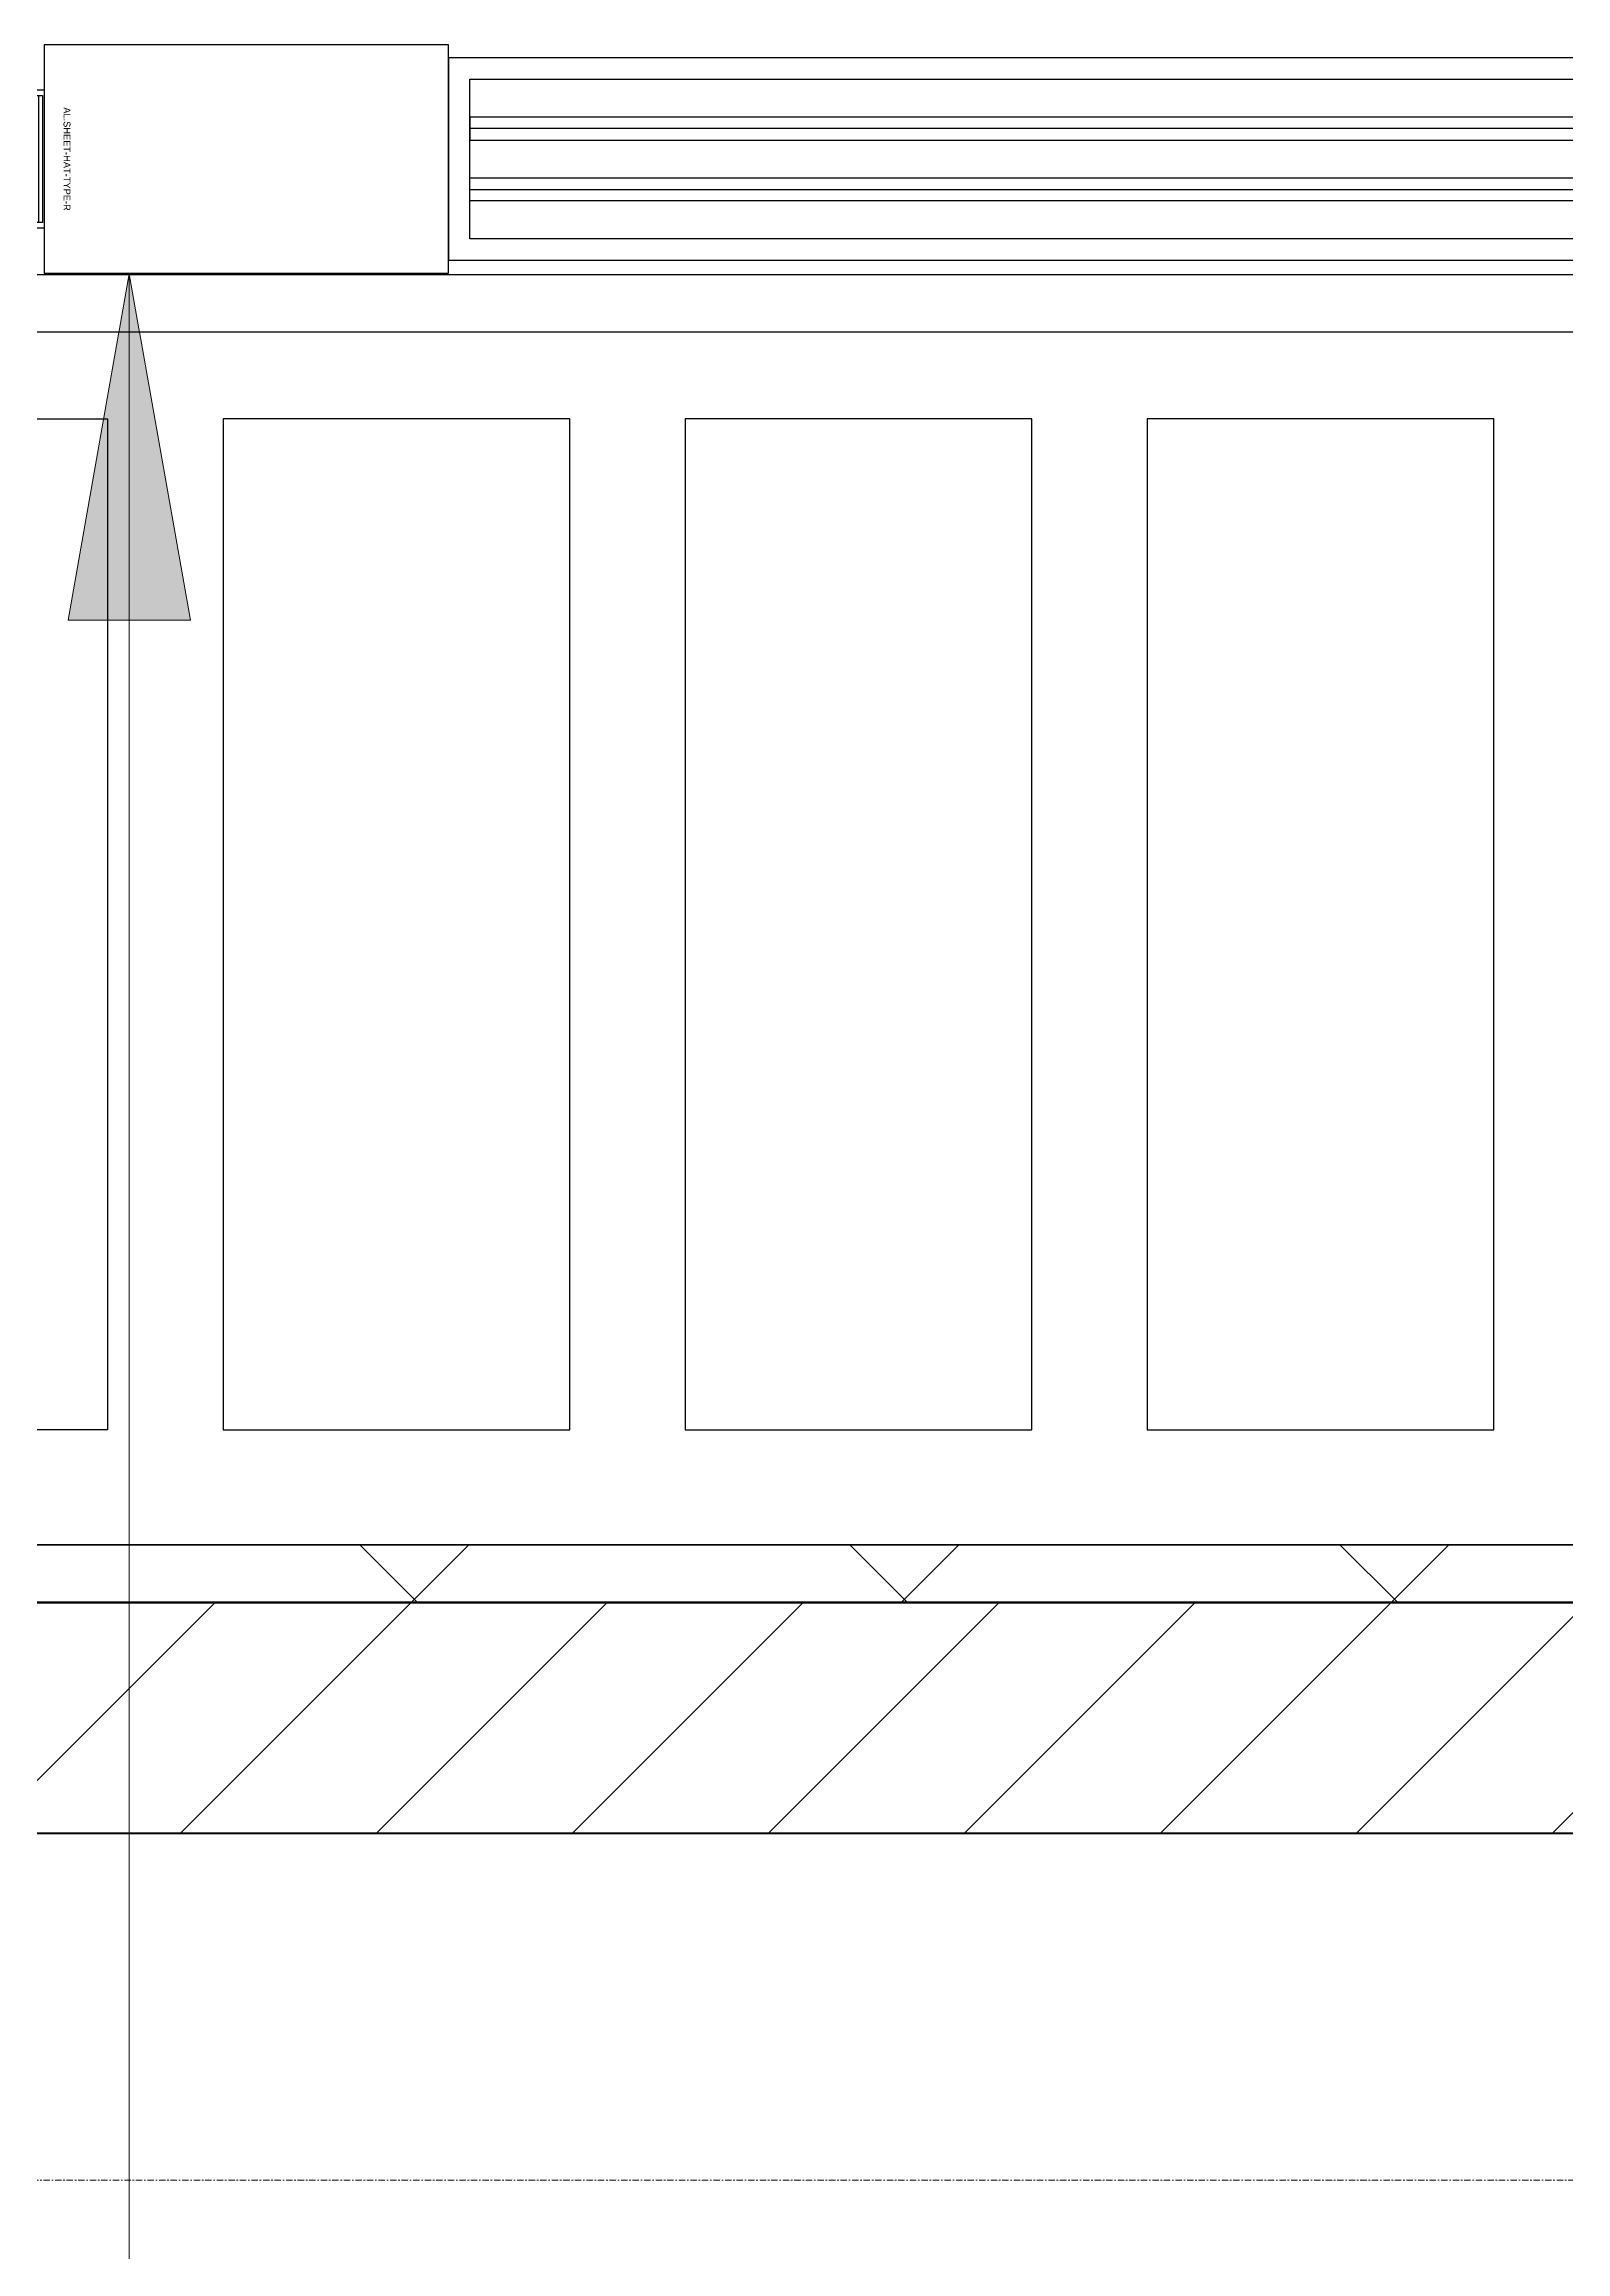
# Model space of a CAD drawing. Header units: millimetres. Extents: x -853432 to -773672, y -18171 to 22484.
# Drawn here: x -840787 to -839470, y -4383 to -2472 of the extents above; entities that cross this region are included whole.
import ezdxf
from ezdxf.enums import TextEntityAlignment as Align
from ezdxf.xclip import XClip

# ---------------------------------------------------------------- set-up
doc = ezdxf.new("R2010")
doc.units = ezdxf.units.MM
doc.header["$XCLIPFRAME"] = 0
doc.linetypes.add('DPA_Grid _ Level 100', pattern=[10, 5.5, -1.6, 1.3, -1.6])
for name, color, linetype in [('000 - WIPEOUT', 250, 'Continuous'), ('001 - ASCESSORIES', 251, 'Continuous'), ('A04_TUBE SERIES', 2, 'Continuous'), ('A11_ALU.SOLID SHEET', 2, 'Continuous')]:
    doc.layers.add(name, color=color, linetype=linetype)
for name, color, linetype, lineweight in [('A-WALL', 5, 'Continuous', 35), ('A-WALL-FNSH', 2, 'Continuous', 35), ('A-WALL-PATT', 1, 'Continuous', 35), ('G-ANNO-TEXT', 3, 'Continuous', 9), ('S-GRID', 251, 'Continuous', 9)]:
    doc.layers.add(name, color=color, linetype=linetype, lineweight=lineweight)

# ---------------------------------------------------------------- blocks, each defined once
blk = doc.blocks.new('*U2464')
at = {"layer": 'S-GRID', "linetype": 'DPA_Grid _ Level 100'}
blk.add_line((57000, -7900), (-16649.5, -7900), dxfattribs=at)
blk = doc.blocks.new('*U881')
at = {"layer": '001 - ASCESSORIES', "color": 0, "linetype": 'ByBlock'}
blk.add_lwpolyline([(800, 87.5), (-800, 87.5), (-800, -87.5), (800, -87.5)], close=True, dxfattribs=at)
at = {"layer": '001 - ASCESSORIES', "linetype": 'ByBlock'}
for points in [[(-781.5, 69), (781.5, 69), (781.5, -69), (-781.5, -69)], [(781.5, 36.3), (-781.5, 36.3), (-781.5, 16.3), (781.5, 16.3)], [(-781.5, -16.3), (781.5, -16.3), (781.5, -36.3), (-781.5, -36.3)]]:
    blk.add_lwpolyline(points, close=True, dxfattribs=at)
for points in [[(781.5, 26.3), (-781.5, 26.3)], [(-781.5, -26.3), (781.5, -26.3)]]:
    blk.add_lwpolyline(points, dxfattribs=at)
blk = doc.blocks.new('*U880')
at = {"layer": 'A11_ALU.SOLID SHEET', "color": 0}
blk.add_lwpolyline([(350, -98.8), (350, 98.8), (0, 98.8), (0, -98.8)], close=True, dxfattribs=at)
at = {"layer": 'Defpoints', "color": 250}
blk.add_point((0, 0), dxfattribs=at)
blk.add_text('AL.SHEET-HAT-TYPE-R', height=6, rotation=270, dxfattribs=at).set_placement((15, 0), align=Align.BOTTOM_CENTER)
blk = doc.blocks.new('*U870')
at = {"color": 1}
blk.add_wipeout([(600, -60), (-600, -60), (-600, 60), (600, 60)], dxfattribs=at).dxf.layer = '000 - WIPEOUT'
at = {"layer": '001 - ASCESSORIES', "color": 0}
blk.add_lwpolyline([(600, -60), (-600, -60), (-600, 60), (600, 60)], close=True, dxfattribs=at)
at = {"layer": '001 - ASCESSORIES'}
for points in [[(-593.5, -55), (-598.5, -55), (-598.5, 55), (-593.5, 55)], [(595, -55), (-595, -55), (-595, 55), (595, 55)], [(-558.8, -55), (-553.8, -55), (-553.8, 55), (-558.8, 55)], [(-514, -55), (-519, -55), (-519, 55), (-514, 55)], [(-479.3, -55), (-474.3, -55), (-474.3, 55), (-479.3, 55)], [(-434.6, -55), (-439.6, -55), (-439.6, 55), (-434.6, 55)], [(-399.8, -55), (-394.8, -55), (-394.8, 55), (-399.8, 55)], [(-355.1, -55), (-360.1, -55), (-360.1, 55), (-355.1, 55)], [(-320.4, -55), (-315.4, -55), (-315.4, 55), (-320.4, 55)], [(-275.6, -55), (-280.6, -55), (-280.6, 55), (-275.6, 55)], [(-240.9, -55), (-235.9, -55), (-235.9, 55), (-240.9, 55)], [(-196.2, -55), (-201.2, -55), (-201.2, 55), (-196.2, 55)], [(-161.4, -55), (-156.4, -55), (-156.4, 55), (-161.4, 55)], [(-116.7, -55), (-121.7, -55), (-121.7, 55), (-116.7, 55)], [(-82, -55), (-77, -55), (-77, 55), (-82, 55)], [(-37.2, -55), (-42.2, -55), (-42.2, 55), (-37.2, 55)], [(-2.5, -55), (2.5, -55), (2.5, 55), (-2.5, 55)], [(42.2, -55), (37.2, -55), (37.2, 55), (42.2, 55)], [(77, -55), (82, -55), (82, 55), (77, 55)], [(121.7, -55), (116.7, -55), (116.7, 55), (121.7, 55)], [(156.4, -55), (161.4, -55), (161.4, 55), (156.4, 55)], [(201.2, -55), (196.2, -55), (196.2, 55), (201.2, 55)], [(235.9, -55), (240.9, -55), (240.9, 55), (235.9, 55)], [(280.6, -55), (275.6, -55), (275.6, 55), (280.6, 55)], [(315.4, -55), (320.4, -55), (320.4, 55), (315.4, 55)], [(360.1, -55), (355.1, -55), (355.1, 55), (360.1, 55)], [(394.8, -55), (399.8, -55), (399.8, 55), (394.8, 55)], [(439.6, -55), (434.6, -55), (434.6, 55), (439.6, 55)], [(474.3, -55), (479.3, -55), (479.3, 55), (474.3, 55)], [(519, -55), (514, -55), (514, 55), (519, 55)], [(553.8, -55), (558.8, -55), (558.8, 55), (553.8, 55)], [(598.5, -55), (593.5, -55), (593.5, 55), (598.5, 55)]]:
    blk.add_lwpolyline(points, close=True, dxfattribs=at)
for points in [[(-593.5, 10), (-558.8, 10)], [(-553.8, 10), (-519, 10)], [(-514, 10), (-479.3, 10)], [(-474.3, 10), (-439.6, 10)], [(-434.6, 10), (-399.8, 10)], [(-394.8, 10), (-360.1, 10)], [(-355.1, 10), (-320.4, 10)], [(-315.4, 10), (-280.6, 10)], [(-275.6, 10), (-240.9, 10)], [(-235.9, 10), (-201.2, 10)], [(-196.2, 10), (-161.4, 10)], [(-156.4, 10), (-121.7, 10)], [(-116.7, 10), (-82, 10)], [(-77, 10), (-42.2, 10)], [(-37.2, 10), (-2.5, 10)], [(2.5, 10), (37.2, 10)], [(42.2, 10), (77, 10)], [(82, 10), (116.7, 10)], [(121.7, 10), (156.4, 10)], [(161.4, 10), (196.2, 10)], [(201.2, 10), (235.9, 10)], [(240.9, 10), (275.6, 10)], [(280.6, 10), (315.4, 10)], [(320.4, 10), (355.1, 10)], [(360.1, 10), (394.8, 10)], [(399.8, 10), (434.6, 10)], [(439.6, 10), (474.3, 10)], [(479.3, 10), (514, 10)], [(519, 10), (553.8, 10)], [(558.8, 10), (593.5, 10)], [(-593.5, -10), (-558.8, -10)], [(-553.8, -10), (-519, -10)], [(-514, -10), (-479.3, -10)], [(-474.3, -10), (-439.6, -10)], [(-434.6, -10), (-399.8, -10)], [(-394.8, -10), (-360.1, -10)], [(-355.1, -10), (-320.4, -10)], [(-315.4, -10), (-280.6, -10)], [(-275.6, -10), (-240.9, -10)], [(-235.9, -10), (-201.2, -10)], [(-196.2, -10), (-161.4, -10)], [(-156.4, -10), (-121.7, -10)], [(-116.7, -10), (-82, -10)], [(-77, -10), (-42.2, -10)], [(-37.2, -10), (-2.5, -10)], [(2.5, -10), (37.2, -10)], [(42.2, -10), (77, -10)], [(82, -10), (116.7, -10)], [(121.7, -10), (156.4, -10)], [(161.4, -10), (196.2, -10)], [(201.2, -10), (235.9, -10)], [(240.9, -10), (275.6, -10)], [(280.6, -10), (315.4, -10)], [(320.4, -10), (355.1, -10)], [(360.1, -10), (394.8, -10)], [(399.8, -10), (434.6, -10)], [(439.6, -10), (474.3, -10)], [(479.3, -10), (514, -10)], [(519, -10), (553.8, -10)], [(558.8, -10), (593.5, -10)]]:
    blk.add_lwpolyline(points, dxfattribs=at)
blk = doc.blocks.new('*U896')
blk.add_attdef('EXTR.OVL-LENGTH_', (-25, -59.1), '', height=5)
blk.add_wipeout([(-25, 0), (25, 0), (25, 8578.5), (-25, 8578.5)]).dxf.layer = '000 - WIPEOUT'
at = {"layer": 'A04_TUBE SERIES', "color": 0}
blk.add_lwpolyline([(-25, 0), (25, 0), (25, 8578.5), (-25, 8578.5)], close=True, dxfattribs=at)
blk = doc.blocks.new('*U1083')
at = {"color": 3}
for points in [[(-437.5, 7350), (437.5, 7350), (437.5, 7050), (-437.5, 7050)], [(-437.5, 6950), (437.5, 6950), (437.5, 6650), (-437.5, 6650)], [(-437.5, 6550), (437.5, 6550), (437.5, 6250), (-437.5, 6250)]]:
    blk.add_wipeout(points, dxfattribs=at).dxf.layer = '000 - WIPEOUT'
at = {"layer": 'A11_ALU.SOLID SHEET', "color": 0, "linetype": 'ByBlock'}
for points in [[(-437.5, 7050), (437.5, 7050), (437.5, 7350), (-437.5, 7350)], [(-437.5, 6650), (437.5, 6650), (437.5, 6950), (-437.5, 6950)], [(-437.5, 6250), (437.5, 6250), (437.5, 6550), (-437.5, 6550)]]:
    blk.add_lwpolyline(points, close=True, dxfattribs=at)
blk = doc.blocks.new('*U1213')
blk.add_lwpolyline([(22690, -750), (19166.4, -750), (19116.4, -700), (18966.4, -550), (-101025.4, -550), (-101025.4, -6705), (-96300, -6705), (-96300, -7350), (-94497.6, -7350), (17250, -7350), (17250, -6850), (18300, -6850), (22690, -6850)], close=True)
blk.add_lwpolyline([(-96200, -6605), (-96350, -6605), (-96350, -6375.5), (-96050, -6375.5), (-96050, -7250.5), (-96200, -7250.5), (-96200, -6605)])
for name, p in [('*U880', (-96105, -6150.5)), ('*U881', (-94955, -6150.5))]:
    blk.add_blockref(name, p)
blk.add_blockref('*U870', (-96705, -6150.5))
at = {"layer": 'A04_TUBE SERIES', "color": 0, "linetype": 'ByBlock', "xscale": -1, "rotation": 90}
blk.add_blockref('*U896', (-92347, -6275.5), dxfattribs=at)
at = {"layer": 'A11_ALU.SOLID SHEET', "color": 0, "linetype": 'ByBlock', "rotation": 90}
blk.add_blockref('*U1083', (-88600, -6813), dxfattribs=at)

msp = doc.modelspace()

# ---------------------------------------------------------------- block references
at = {"layer": 'A11_ALU.SOLID SHEET'}
ref = msp.add_blockref('*U1213', (-744682.4, 3579), dxfattribs=at)
XClip(ref).set_block_clipping_path([(-104690.1238047112, -9620.0029952966), (-34092.6543255156, 14392.9971737705)])

# ---------------------------------------------------------------- next in the draw order: hatches: boundary and pattern name
at = {"layer": 'A-WALL-PATT', "lineweight": 9}
h = msp.add_hatch(dxfattribs=at)
h.set_pattern_fill('FP_4', color=256, style=0, pattern_type=2)
h.set_pattern_definition([(45, (0, 0), (-212.13203, 212.13203), []), (135, (0, 0), (-212.13203, -212.13203), [])])
h.paths.add_polyline_path([(-779464.5, -3821), (-778775, -3821), (-778775, -3771), (-827933.9, -3771), (-828045.8, -3821), (-779602.3, -3821)])
h.paths.add_polyline_path([(-828965.4, -3821), (-828156.1, -3821), (-828044.2, -3771), (-841032.4, -3771), (-841032.4, -3821), (-829103.3, -3821)])
h = msp.add_hatch(dxfattribs=at)
h.set_pattern_fill('FP_2', color=256, style=0, pattern_type=2)
h.set_pattern_definition([(45, (0, 0), (-84.852814, 84.852814), [])])
h.paths.add_polyline_path([(-779326.6, -4021), (-778775, -4021), (-778775, -3821), (-828045.8, -3821), (-828336.6, -3950.9), (-828355, -3909.8), (-828156.1, -3821), (-841232.4, -3821), (-841232.4, -4021), (-779878.1, -4021)])
h.paths.add_polyline_path([(-828280, -3861), (-828285, -3859.6), (-828288.7, -3856), (-828289.7, -3848.4), (-828287.1, -3844.8), (-828282.6, -3841.3), (-828280, -3841), (-828272.9, -3843.9), (-828270.3, -3848.4), (-828270.3, -3851.8), (-828272.9, -3858.1), (-828279.2, -3860.6)])
at = {"layer": 'G-ANNO-TEXT'}
msp.add_hatch(color=7, dxfattribs=at).paths.add_polyline_path([(-840713.7, -2670.7), (-840766.6, -2970.7), (-840660.8, -2970.7)])

# ---------------------------------------------------------------- next in the draw order: linework, layer by layer
at = {"layer": 'A-WALL', "color": 7, "lineweight": 70}
for p, q in [((-841032.4, -3821), (-839180, -3821)), ((-839180, -3821), (-841032.4, -3821)), ((-839180, -4021), (-841032.4, -4021))]:
    msp.add_line(p, q, dxfattribs=at)
at = {"layer": 'A-WALL-FNSH', "color": 250}
msp.add_line((-840982.4, -3771), (-839180, -3771), dxfattribs=at)
at = {"layer": 'G-ANNO-TEXT', "color": 10}
for p, q in [((-840713.7, -2670.7), (-840766.6, -2970.7)), ((-840660.8, -2970.7), (-840713.7, -2670.7)), ((-840713.7, -2670.7), (-840713.7, -10961.5)), ((-840766.6, -2970.7), (-840660.8, -2970.7))]:
    msp.add_line(p, q, dxfattribs=at)

# ---------------------------------------------------------------- next in the draw order: block references
msp.add_blockref('*U2464', (-835882.4, 3579))

doc.saveas('drawing.dxf')
